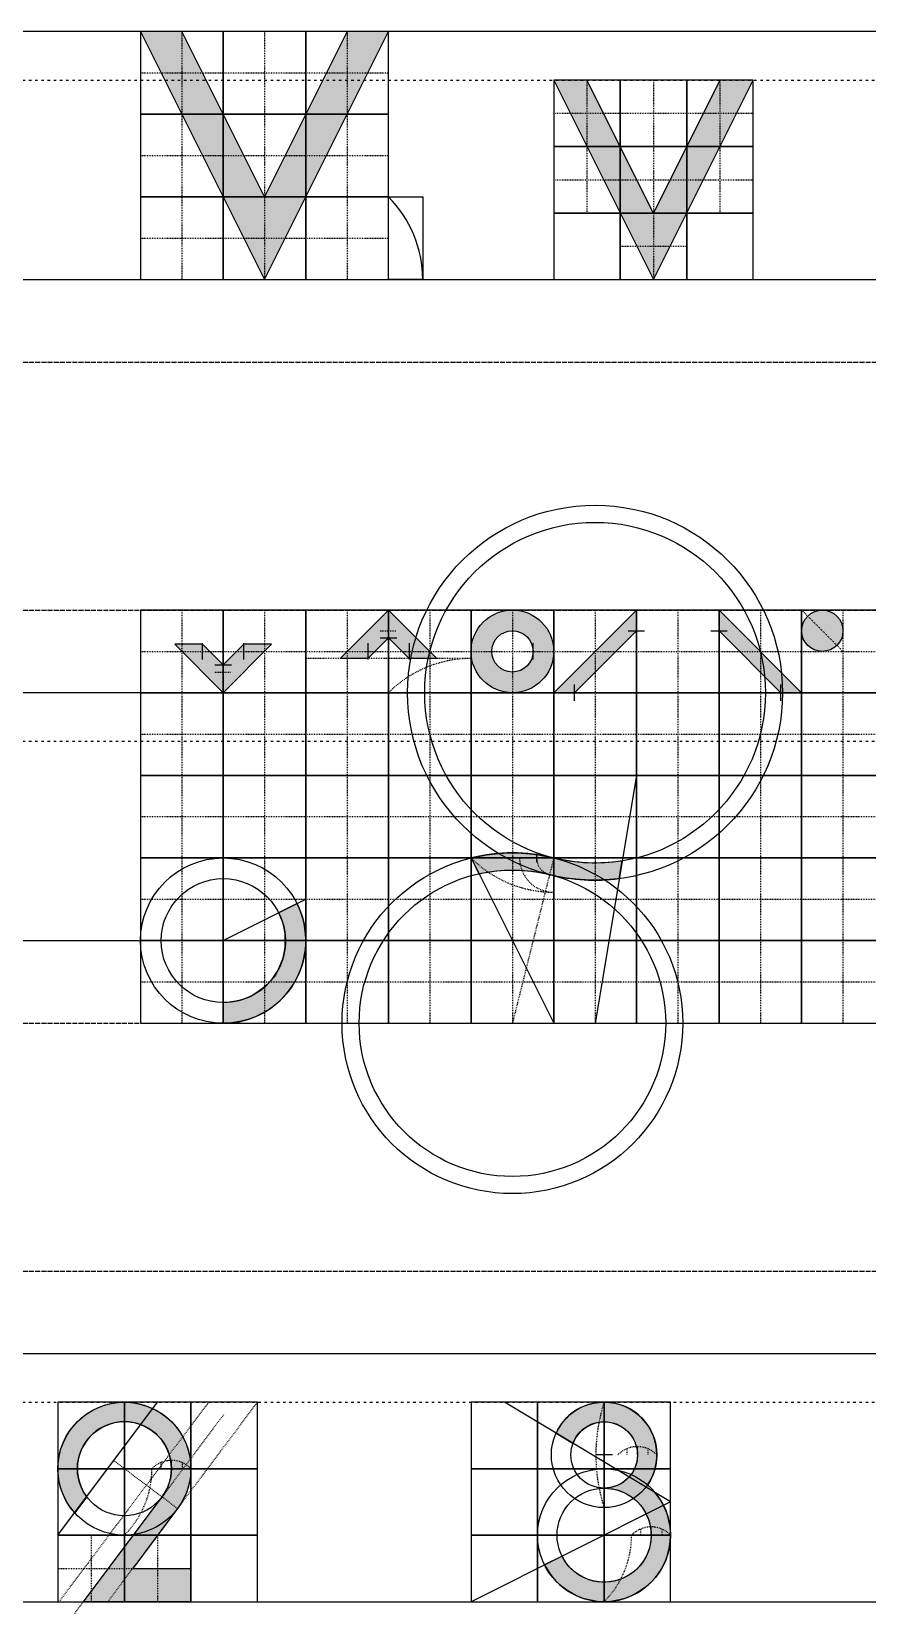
# Model space of a CAD drawing. Header units: millimetres. Extents: x -19 to 3010, y -292 to 470.
# Drawn here: x 1746.8 to 1848, y -81.4 to 110 of the extents above; entities that cross this region are included whole.
import ezdxf

# ---------------------------------------------------------------- set-up
doc = ezdxf.new("R2010")
doc.units = ezdxf.units.MM
doc.linetypes.add('ACAD_ISO02W100', pattern=[15, 12, -3])
doc.linetypes.add('ACAD_ISO03W100', pattern=[30, 12, -18])
for name, color, linetype in [('GUIDES', 252, 'Continuous'), ('guides_minor', 12, 'Continuous'), ('Lettering', 7, 'Continuous'), ('LINES', 252, 'Continuous'), ('Outlines', 5, 'Continuous')]:
    doc.layers.add(name, color=color, linetype=linetype)

msp = doc.modelspace()

# ---------------------------------------------------------------- hatches: boundary and pattern name
at = {"layer": 'Lettering'}
h = msp.add_hatch(color=256, dxfattribs=at)
h.dxf.hatch_style = 1
h.paths.add_polyline_path([(1760, 110), (1775, 80), (1790, 110), (1785, 110), (1775, 90), (1765, 110)])
h = msp.add_hatch(color=256, dxfattribs=at)
h.dxf.hatch_style = 1
h.paths.add_polyline_path([(1814.023689270622, 104.142135623731), (1810, 104.1421356237309), (1822.071067811866, 80), (1834.142135623731, 104.142135623731), (1830.118446353109, 104.1421356237309), (1822.071067811865, 88.04737854124369)])
h = msp.add_hatch(color=256, dxfattribs=at)
h.dxf.hatch_style = 1
h.paths.add_polyline_path([(1784.142135623731, 34.14213562373095), (1790, 40.00000000000001), (1795.857864376269, 34.14213562373095), (1792.5, 34.14213562373095), (1790, 36.64213562373095), (1787.5, 34.14213562373094)])
h = msp.add_hatch(color=256, dxfattribs=at)
h.dxf.hatch_style = 1
edge = h.paths.add_edge_path(flags=16)
edge.add_arc((1805, 35), 2.5, 0, 360)
edge = h.paths.add_edge_path()
edge.add_arc((1805, 35.00000000000001), 5, 0, 360)
h = msp.add_hatch(color=256, dxfattribs=at)
h.dxf.hatch_style = 1
h.paths.add_polyline_path([(1820, 40), (1810, 30), (1812.5, 30), (1820, 37.5)])
h = msp.add_hatch(color=256, dxfattribs=at)
h.dxf.hatch_style = 1
h.paths.add_polyline_path([(1830, 40), (1830, 37.5), (1837.5, 30), (1840, 30)])
h = msp.add_hatch(color=256, dxfattribs=at)
h.dxf.hatch_style = 1
edge = h.paths.add_edge_path()
edge.add_arc((1857.5, 37.49999999999994), 2.500000000000227, 0, 360)
edge = h.paths.add_edge_path()
edge.add_arc((1842.5, 37.49999999999994), 2.500000000000227, 0, 360)
h = msp.add_hatch(color=256, dxfattribs=at)
h.dxf.hatch_style = 1
h.paths.add_polyline_path([(1764.142135623731, 35.85786437626906), (1770, 30), (1775.857864376269, 35.85786437626906), (1772.5, 35.85786437626906), (1770, 33.35786437626906), (1767.5, 35.85786437626906)])
h = msp.add_hatch(color=256, dxfattribs=at)
h.dxf.hatch_style = 1
edge = h.paths.add_edge_path()
edge.add_arc((1815, 30.0000000000003), 20.61552812808861, 255.96375653207372, 279.1389823702933, ccw=False)
edge.add_arc((1805, -9.999999999999986), 20.6155281280883, 75.96375653207352, 104.0362434679265)
edge.add_line((1800, 10.00000000000001), (1800.954773204698, 8.090453590605016))
edge.add_arc((1805.017369166376, -9.858908426900218), 18.40337693966261, 75.90968058296949, 102.75324911759901, ccw=False)
edge.add_arc((1815, 30.00000000000013), 22.68659593995375, 255.9637565320732, 277.3873125526698)
edge.add_line((1817.916951759824, 7.50171055894295), (1818.274360993512, 9.646165961073443))
h = msp.add_hatch(color=256, dxfattribs=at)
h.dxf.hatch_style = 1
edge = h.paths.add_edge_path()
edge.add_line((1778.944271909999, 4.472135954999585), (1776.708203932499, 3.354101966249688))
edge.add_arc((1770.083453945562, -0.05157737485272662), 7.448890129665958, -90.64192904131, 27.2069802183878, ccw=False)
edge.add_line((1770, -7.5), (1770, -10))
edge.add_arc((1770, -4.614086890342151e-13), 9.999999999999538, 269.9999999999973, 386.5650511770817)
h = msp.add_hatch(color=256, dxfattribs=at)
h.dxf.hatch_style = 1
edge = h.paths.add_edge_path()
edge.add_line((1753.08925491666, -79.99999999999982), (1762.599662821104, -67.31945612740819))
edge.add_arc((1758.047378541244, -63.90524291751288), 5.690355349825393, 323.130102354155, 576.7001604204356)
edge.add_line((1753.484999736178, -67.30595514385239), (1752.028924888308, -69.24738827434561))
edge.add_arc((1758.047378541244, -63.90524291751251), 8.047378541243807, -36.869897645844276, 221.5931433213396, ccw=False)
edge.add_line((1764.485281374239, -68.73367004225877), (1759.053300858898, -75.97631072937946))
edge.add_line((1759.053300858898, -75.97631072937946), (1766.094757082486, -75.97631072937946))
edge.add_line((1766.094757082486, -75.97631072937946), (1766.094757082487, -79.9999999999998))
edge.add_line((1766.094757082487, -79.9999999999998), (1753.08925491666, -79.99999999999982))
h = msp.add_hatch(color=256, dxfattribs=at)
h.dxf.hatch_style = 1
edge = h.paths.add_edge_path()
edge.add_line((1810.279908885711, -59.61159614532232), (1812.356729586785, -60.85768856596681))
edge.add_arc((1816.118247425902, -62.25104345148078), 4.011290850958432, -90.33552920485812, 159.6741825346618, ccw=False)
edge.add_arc((1816.094756754344, -71.95262125595215), 5.69035573448455, -153.4349455188659, 89.99999669594308, ccw=False)
edge.add_line((1811.005148005709, -74.4974259971455), (1808.89696289893, -75.55151855053494))
edge.add_arc((1816.094757082487, -71.95262145875606), 8.047378541243699, 206.5650511770786, 409.2319505484108)
edge.add_arc((1816.094757082487, -62.23857625084576), 6.380711874577015, 325.4431793878277, 515.6879247821978)
edge = h.paths.add_edge_path(flags=17)
edge.add_arc((1835.951499095671, -62.2385762508458), 20.85674201318369, 184.5834047137705, 184.7316695101387)

# ---------------------------------------------------------------- linework, layer by layer
at = {"layer": 'GUIDES', "linetype": 'ACAD_ISO02W100', "ltscale": 0.005}
for p, q in [((1765, 110), (1765, 100)), ((1775, 110), (1775, 100)), ((1785, 110), (1785, 100)), ((1760, 105), (1770, 105)), ((1770, 105), (1780, 105)), ((1780, 105), (1790, 105)), ((1814.023689270622, 104.1421356237309), (1814.023689270622, 96.0947570824872)), ((1822.071067811865, 104.1421356237309), (1822.071067811865, 96.0947570824872)), ((1830.118446353109, 104.1421356237309), (1830.118446353109, 96.0947570824872)), ((1765, 100), (1765, 90)), ((1775, 100), (1775, 90)), ((1785, 100), (1785, 90)), ((1810, 100.1184463531091), (1818.047378541243, 100.1184463531091)), ((1818.047378541243, 100.1184463531091), (1826.094757082487, 100.1184463531091)), ((1826.094757082487, 100.1184463531091), (1834.142135623731, 100.1184463531091)), ((1814.023689270622, 96.0947570824872), (1814.023689270622, 88.04737854124352)), ((1822.071067811865, 96.0947570824872), (1822.071067811865, 88.04737854124352)), ((1830.118446353109, 96.0947570824872), (1830.118446353109, 88.04737854124352)), ((1760, 95), (1770, 95)), ((1770, 95), (1780, 95)), ((1780, 95), (1790, 95)), ((1810, 92.07106781186536), (1818.047378541243, 92.07106781186536)), ((1818.047378541243, 92.07106781186536), (1826.094757082487, 92.07106781186536)), ((1826.094757082487, 92.07106781186536), (1834.142135623731, 92.07106781186536)), ((1765, 90), (1765, 80)), ((1775, 90), (1775, 80)), ((1785, 90), (1785, 80)), ((1822.071067811865, 88.04737854124363), (1822.071067811865, 79.99999999999994)), ((1760, 85), (1770, 85)), ((1770, 85), (1780, 85)), ((1780, 85), (1790, 85)), ((1818.047378541243, 84.02368927062179), (1826.094757082487, 84.02368927062179)), ((1765, 40), (1765, -10)), ((1775, 40), (1775, -10)), ((1785, 40.00000000000001), (1785, -9.999999999999993)), ((1795, 40.00000000000001), (1795, -9.999999999999993)), ((1805, 40.00000000000001), (1805, -9.999999999999993)), ((1815, 40), (1815, -10)), ((1825, 40), (1825, -10)), ((1835, 40), (1835, -10)), ((1845, 40), (1845, -10)), ((1760, 35), (1860, 35)), ((1760, 25), (1860, 25)), ((1760, 15), (1860, 15)), ((1760, 5), (1860, 5)), ((1760, -5), (1860, -5)), ((1754.023689270622, -71.95262145875637), (1754.023689270622, -80.00000000000006)), ((1762.071067811864, -71.95262145875762), (1762.071067811864, -80.00000000000131)), ((1750, -75.97631072937821), (1758.047378541243, -75.97631072937821)), ((1758.047378541242, -75.97631072937946), (1766.094757082486, -75.97631072937946))]:
    msp.add_line(p, q, dxfattribs=at)
at = {"layer": 'GUIDES'}
for points in [[(1760, 100), (1770, 100), (1770, 110), (1760, 110)], [(1770, 100), (1780, 100), (1780, 110), (1770, 110)], [(1780, 100), (1790, 100), (1790, 110), (1780, 110)], [(1810, 96.09475708248726), (1818.047378541244, 96.09475708248726), (1818.047378541244, 104.142135623731), (1810, 104.142135623731)], [(1818.047378541244, 96.09475708248726), (1826.094757082487, 96.09475708248726), (1826.094757082487, 104.142135623731), (1818.047378541244, 104.142135623731)], [(1826.094757082487, 96.09475708248726), (1834.142135623731, 96.09475708248726), (1834.142135623731, 104.142135623731), (1826.094757082487, 104.142135623731)], [(1760, 90), (1770, 90), (1770, 100), (1760, 100)], [(1770, 90), (1780, 90), (1780, 100), (1770, 100)], [(1780, 90), (1790, 90), (1790, 100), (1780, 100)], [(1810, 88.04737854124369), (1818.047378541244, 88.04737854124369), (1818.047378541244, 96.09475708248726), (1810, 96.09475708248726)], [(1818.047378541244, 88.04737854124369), (1826.094757082487, 88.04737854124369), (1826.094757082487, 96.09475708248726), (1818.047378541244, 96.09475708248726)], [(1826.094757082487, 88.04737854124369), (1834.142135623731, 88.04737854124369), (1834.142135623731, 96.09475708248726), (1826.094757082487, 96.09475708248726)], [(1760, 80), (1770, 80), (1770, 90), (1760, 90)], [(1770, 80), (1780, 80), (1780, 90), (1770, 90)], [(1780, 80), (1790, 80), (1790, 90), (1780, 90)], [(1794.142135623731, 80), (1790, 80), (1790, 90), (1794.142135623731, 90)], [(1810, 80), (1818.047378541244, 80), (1818.047378541244, 88.04737854124369), (1810, 88.04737854124369)], [(1818.047378541244, 80), (1826.094757082487, 80), (1826.094757082487, 88.04737854124369), (1818.047378541244, 88.04737854124369)], [(1826.094757082487, 80), (1834.142135623731, 80), (1834.142135623731, 88.04737854124369), (1826.094757082487, 88.04737854124369)], [(1760, 30), (1770, 30), (1770, 40), (1760, 40)], [(1770, 30), (1780, 30), (1780, 40), (1770, 40)], [(1780, 30.00000000000001), (1790, 30.00000000000001), (1790, 40.00000000000001), (1780, 40.00000000000001)], [(1790, 30.00000000000001), (1800, 30.00000000000001), (1800, 40.00000000000001), (1790, 40.00000000000001)], [(1800, 30.00000000000001), (1810, 30.00000000000001), (1810, 40.00000000000001), (1800, 40.00000000000001)], [(1810, 30), (1820, 30), (1820, 40), (1810, 40)], [(1820, 30), (1830, 30), (1830, 40), (1820, 40)], [(1830, 30), (1840, 30), (1840, 40), (1830, 40)], [(1840, 30), (1850, 30), (1850, 40), (1840, 40)], [(1760, 20), (1770, 20), (1770, 30), (1760, 30)], [(1770, 20), (1780, 20), (1780, 30), (1770, 30)], [(1780, 20.00000000000001), (1790, 20.00000000000001), (1790, 30.00000000000001), (1780, 30.00000000000001)], [(1790, 20.00000000000001), (1800, 20.00000000000001), (1800, 30.00000000000001), (1790, 30.00000000000001)], [(1800, 20.00000000000001), (1810, 20.00000000000001), (1810, 30.00000000000001), (1800, 30.00000000000001)], [(1810, 20), (1820, 20), (1820, 30), (1810, 30)], [(1820, 20), (1830, 20), (1830, 30), (1820, 30)], [(1830, 20), (1840, 20), (1840, 30), (1830, 30)], [(1840, 20), (1850, 20), (1850, 30), (1840, 30)], [(1760, 10), (1770, 10), (1770, 20), (1760, 20)], [(1770, 10), (1780, 10), (1780, 20), (1770, 20)], [(1780, 10.00000000000001), (1790, 10.00000000000001), (1790, 20.00000000000001), (1780, 20.00000000000001)], [(1790, 10.00000000000001), (1800, 10.00000000000001), (1800, 20.00000000000001), (1790, 20.00000000000001)], [(1800, 10.00000000000001), (1810, 10.00000000000001), (1810, 20.00000000000001), (1800, 20.00000000000001)], [(1810, 10), (1820, 10), (1820, 20), (1810, 20)], [(1820, 10), (1830, 10), (1830, 20), (1820, 20)], [(1830, 10), (1840, 10), (1840, 20), (1830, 20)], [(1840, 10), (1850, 10), (1850, 20), (1840, 20)], [(1760, 0), (1770, 0), (1770, 10), (1760, 10)], [(1770, 0), (1780, 0), (1780, 10), (1770, 10)], [(1780, 7.105427357601002e-15), (1790, 7.105427357601002e-15), (1790, 10.00000000000001), (1780, 10.00000000000001)], [(1790, 7.105427357601002e-15), (1800, 7.105427357601002e-15), (1800, 10.00000000000001), (1790, 10.00000000000001)], [(1800, 7.105427357601002e-15), (1810, 7.105427357601002e-15), (1810, 10.00000000000001), (1800, 10.00000000000001)], [(1810, 0), (1820, 0), (1820, 10), (1810, 10)], [(1820, 0), (1830, 0), (1830, 10), (1820, 10)], [(1830, 0), (1840, 0), (1840, 10), (1830, 10)], [(1840, 0), (1850, 0), (1850, 10), (1840, 10)], [(1760, -10), (1770, -10), (1770, 0), (1760, 0)], [(1770, -10), (1780, -10), (1780, 0), (1770, 0)], [(1780, -9.999999999999993), (1790, -9.999999999999993), (1790, 7.105427357601002e-15), (1780, 7.105427357601002e-15)], [(1790, -9.999999999999993), (1800, -9.999999999999993), (1800, 7.105427357601002e-15), (1790, 7.105427357601002e-15)], [(1800, -9.999999999999993), (1810, -9.999999999999993), (1810, 7.105427357601002e-15), (1800, 7.105427357601002e-15)], [(1810, -10), (1820, -10), (1820, 0), (1810, 0)], [(1820, -10), (1830, -10), (1830, 0), (1820, 0)], [(1830, -10), (1840, -10), (1840, 0), (1830, 0)], [(1840, -10), (1850, -10), (1850, 0), (1840, 0)], [(1750, -63.90524291751274), (1758.047378541244, -63.90524291751274), (1758.047378541244, -55.85786437626905), (1750, -55.85786437626905)], [(1758.047378541244, -63.90524291751274), (1766.094757082487, -63.90524291751274), (1766.094757082487, -55.85786437626905), (1758.047378541244, -55.85786437626905)], [(1766.094757082487, -63.90524291751274), (1774.142135623731, -63.90524291751274), (1774.142135623731, -55.85786437626905), (1766.094757082487, -55.85786437626905)], [(1800, -63.90524291751272), (1808.047378541244, -63.90524291751272), (1808.047378541244, -55.85786437626903), (1800, -55.85786437626903)], [(1808.047378541244, -63.90524291751272), (1816.094757082487, -63.90524291751272), (1816.094757082487, -55.85786437626903), (1808.047378541244, -55.85786437626903)], [(1816.094757082487, -63.90524291751272), (1824.142135623731, -63.90524291751272), (1824.142135623731, -55.85786437626903), (1816.094757082487, -55.85786437626903)], [(1750, -71.95262145875631), (1758.047378541244, -71.95262145875631), (1758.047378541244, -63.90524291751274), (1750, -63.90524291751274)], [(1758.047378541244, -71.95262145875631), (1766.094757082487, -71.95262145875631), (1766.094757082487, -63.90524291751274), (1758.047378541244, -63.90524291751274)], [(1766.094757082487, -71.95262145875631), (1774.142135623731, -71.95262145875631), (1774.142135623731, -63.90524291751274), (1766.094757082487, -63.90524291751274)], [(1800, -71.9526214587563), (1808.047378541244, -71.9526214587563), (1808.047378541244, -63.90524291751272), (1800, -63.90524291751272)], [(1808.047378541244, -71.9526214587563), (1816.094757082487, -71.9526214587563), (1816.094757082487, -63.90524291751272), (1808.047378541244, -63.90524291751272)], [(1816.094757082487, -71.9526214587563), (1824.142135623731, -71.9526214587563), (1824.142135623731, -63.90524291751272), (1816.094757082487, -63.90524291751272)], [(1750, -80), (1758.047378541244, -80), (1758.047378541244, -71.95262145875631), (1750, -71.95262145875631)], [(1758.047378541244, -80), (1766.094757082487, -80), (1766.094757082487, -71.95262145875631), (1758.047378541244, -71.95262145875631)], [(1766.094757082487, -80), (1774.142135623731, -80), (1774.142135623731, -71.95262145875631), (1766.094757082487, -71.95262145875631)], [(1800, -79.99999999999999), (1808.047378541244, -79.99999999999999), (1808.047378541244, -71.9526214587563), (1800, -71.9526214587563)], [(1808.047378541244, -79.99999999999999), (1816.094757082487, -79.99999999999999), (1816.094757082487, -71.9526214587563), (1808.047378541244, -71.9526214587563)], [(1816.094757082487, -79.99999999999999), (1824.142135623731, -79.99999999999999), (1824.142135623731, -71.9526214587563), (1816.094757082487, -71.9526214587563)]]:
    msp.add_lwpolyline(points, close=True, dxfattribs=at)
msp.add_arc((1780, 80), 14.14213562373095, 0, 45.00000000000821, dxfattribs=at)
at = {"layer": 'guides_minor', "linetype": 'ACAD_ISO02W100', "ltscale": 0.005}
for p, q in [((1840, 40), (1845, 34.99999999999989)), ((1789, 37.50000000000001), (1791, 37.50000000000001)), ((1800, 34.14213562373095), (1780, 34.14213562373095)), ((1769, 32.5), (1771, 32.5)), ((1810, 10), (1805, -9.999999999999993)), ((1764.485281374239, -68.73367004225895), (1756.759797974645, -62.93955749256347)), ((1762.457543203493, -63.1655816747016), (1762.457543203493, -63.90524291751295)), ((1765.017924578646, -63.1655816747016), (1765.017924578646, -63.90524291751295)), ((1818.83825507807, -61.49891500803461), (1818.83825507807, -62.23857625084596)), ((1821.398636453223, -61.49891500803461), (1821.398636453223, -62.23857625084596)), ((1820.504921744736, -71.21296021594506), (1820.504921744736, -71.95262145875641)), ((1823.065303119889, -71.21296021594506), (1823.065303119889, -71.95262145875641))]:
    msp.add_line(p, q, dxfattribs=at)
at = {"layer": 'guides_minor'}
for p, q in [((1789, 36.64213562373095), (1791, 36.64213562373095)), ((1767.5, 33.99999999999991), (1767.5, 35.99999999999991)), ((1772.5, 33.99999999999991), (1772.5, 35.99999999999991)), ((1787.5, 36.00000000000009), (1787.5, 34.00000000000009)), ((1792.5, 36.00000000000009), (1792.5, 34.00000000000009)), ((1807.5, 33.99999999999991), (1807.5, 35.99999999999991)), ((1769, 33.35786437626906), (1771, 33.35786437626906)), ((1812.5, 28.99999999999991), (1812.5, 30.99999999999991)), ((1837.5, 28.99999999999991), (1837.5, 30.99999999999991)), ((1820, 20), (1815, -10)), ((1800, 10.00000000000001), (1810, -10)), ((1807.928932188135, 10.49999999999999), (1807.928932188135, 9.499999999999991)), ((1770, 0), (1780, 5.000000000000007)), ((1777.5, -1.000000000000087), (1777.5, 0.999999999999913)), ((1750, -71.95262145875631), (1762.071067811866, -55.85786437626905)), ((1824.142135623731, -67.92893218813451), (1804.023689270622, -55.85786437626903)), ((1820.118445765646, -62.23857625084596), (1820.118445765646, -61.23857625084586)), ((1763.737733891069, -63.90524291751295), (1763.737733891069, -62.90524291751285)), ((1817.094757082487, -62.23857625084599), (1815.094757082487, -62.23857625084599)), ((1824.142135623731, -67.92893218813451), (1800, -80)), ((1821.785112432313, -71.95262145875641), (1821.785112432313, -70.95262145875631))]:
    msp.add_line(p, q, dxfattribs=at)
at = {"layer": 'guides_minor', "ltscale": 0.005}
for p, q in [((1819, 37.5), (1821, 37.5)), ((1829, 37.5), (1831, 37.5))]:
    msp.add_line(p, q, dxfattribs=at)
at = {"layer": 'guides_minor', "linetype": 'ACAD_ISO03W100', "ltscale": 0.005}
for p, q in [((1750.142977396045, -80.00000000000001), (1768.249579113843, -55.85786437626906)), ((1752.028595009238, -81.41421320989507), (1770.135196727037, -57.27207758616412)), ((1756.035533905933, -80), (1774.142135623731, -55.85786437626906))]:
    msp.add_line(p, q, dxfattribs=at)
at = {"layer": 'guides_minor'}
for centre, radius in [((1815, 30), 22.68659593995358), ((1815, 30), 20.6155281280883), ((1770, 0), 10), ((1805, -9.999999999999993), 20.6155281280883), ((1805, -9.999999999999993), 18.544460316223), ((1770, 0), 7.5), ((1758.047378541244, -63.90524291751274), 8.047378541243688), ((1816.094757082487, -62.23857625084599), 6.380711874576932), ((1758.047378541244, -63.90524291751274), 5.690355349825495), ((1816.094757082487, -62.23857625084599), 4.02368868315898), ((1816.094757082487, -71.95262145875628), 8.047378541243688), ((1816.094757082487, -71.95262145875628), 5.690355349825495)]:
    msp.add_circle(centre, radius, dxfattribs=at)
at = {"layer": 'guides_minor', "linetype": 'ACAD_ISO02W100', "ltscale": 0.005}
for centre, radius, start, end in [((1800, 20.00000000000001), 14.14213562373095, 90, 134.9999999999918), ((1810, 20), 14.14213562373094, 225.0000000000082, 270), ((1810, 10), 4.142135623730942, 180, 270), ((1810, 9.999999999999991), 2.071067811865305, 179.9999999999999, 270), ((1835.951499095671, -62.23857625084599), 20.85674201318369, 162.1858509591056, 197.8141490408943), ((1820.118445765646, -64.5163526439604), 3.277776393114799, 90, 135.9795458161096), ((1820.118445765646, -64.51635264396137), 3.277776393115779, 44.02045418389916, 90), ((1763.73773389107, -66.1830193106274), 3.277776393114799, 90, 135.9795458161096), ((1763.73773389107, -66.18301931062837), 3.277776393115779, 44.02045418389916, 90), ((1750, -63.90524291751274), 11.38071187457704, 314.9999999999918, 0), ((1808.047378541244, -71.95262145875628), 11.38071187457704, 314.9999999999918, 0), ((1821.785112432313, -74.23039785187086), 3.277776393114799, 90, 135.9795458161096), ((1821.785112432313, -74.23039785187183), 3.277776393115779, 44.02045418389915, 90)]:
    msp.add_arc(centre, radius, start, end, dxfattribs=at)
at = {"layer": 'LINES'}
for p, q in [((2185, 110), (1635, 110)), ((1635, 80), (2185, 80)), ((2185, 30), (1635, 30)), ((1635, 0), (2185, 0)), ((2185, -50), (1635, -50)), ((1635, -80), (2185, -80))]:
    msp.add_line(p, q, dxfattribs=at)
at = {"layer": 'LINES', "linetype": 'ACAD_ISO03W100', "ltscale": 0.025}
for p, q in [((1640, 104.1421356237309), (2180, 104.1421356237309)), ((1640, 24.14213562373094), (2180, 24.14213562373094)), ((1640, -55.85786437626906), (2180, -55.85786437626906))]:
    msp.add_line(p, q, dxfattribs=at)
at = {"layer": 'LINES', "linetype": 'ACAD_ISO02W100', "ltscale": 0.05}
for p, q in [((1640, 70), (2180, 70)), ((1640, 40), (2180, 40)), ((1640, -10), (2180, -10)), ((1640, -40), (2180, -40))]:
    msp.add_line(p, q, dxfattribs=at)
at = {"layer": 'Outlines'}
for points in [[(1760, 110), (1775, 80), (1790, 110), (1785, 110), (1775, 90), (1765, 110), (1760, 110)], [(1814.023689270622, 104.142135623731), (1810, 104.1421356237309), (1822.071067811866, 80), (1834.142135623731, 104.142135623731), (1830.118446353109, 104.1421356237309), (1822.071067811865, 88.04737854124369), (1814.023689270622, 104.1421356237309)]]:
    msp.add_lwpolyline(points, dxfattribs=at)
for points in [[(1784.142135623731, 34.14213562373095), (1790, 40.00000000000001), (1795.857864376269, 34.14213562373095), (1792.5, 34.14213562373095), (1790, 36.64213562373095), (1787.5, 34.14213562373094), (1784.142135623731, 34.14213562373094)], [(1820, 40), (1810, 30), (1812.5, 30), (1820, 37.5), (1820, 40)], [(1830, 40), (1830, 37.5), (1837.5, 30), (1840, 30), (1830, 40)], [(1764.142135623731, 35.85786437626906), (1770, 30), (1775.857864376269, 35.85786437626906), (1772.5, 35.85786437626906), (1770, 33.35786437626906), (1767.5, 35.85786437626906), (1764.142135623731, 35.85786437626906)]]:
    msp.add_lwpolyline(points, close=True, dxfattribs=at)
for points in [[(1818.274360993512, 9.646165961073443, -0.1014670840188392), (1810, 10.00000000000001, 0.1231056256176606), (1800, 10.00000000000001), (1800.954773204698, 8.090453590605016, -0.1176657327086741), (1809.497692273757, 7.990769095026494, 0.09375112616443736), (1817.916951759824, 7.50171055894295)], [(1778.944271909999, 4.472135954999585), (1776.708203932499, 3.354101966249688, -0.5649028171969032), (1770, -7.5), (1770, -10, 0.5575365158350982), (1778.944271909999, 4.472135954999583)], [(1753.08925491666, -79.99999999999982), (1762.599662821104, -67.31945612740819, 1.996302384559515), (1753.484999736178, -67.30595514385239), (1752.028924888308, -69.24738827434561, -2.107491029663519), (1764.485281374239, -68.73367004225877), (1759.053300858898, -75.97631072937946), (1766.094757082486, -75.97631072937946), (1766.094757082487, -79.9999999999998)], [(1810.279908885711, -59.61159614532232), (1812.356729586785, -60.85768856596681, -1.921180891350389), (1816.094757082487, -66.26226552146761), (1816.094757082487, -66.26226552146761, -1.793604371744207), (1811.005148005709, -74.4974259971455), (1808.89696289893, -75.55151855053494, 1.220314617729304), (1821.349682152509, -65.85786437626872, 1.093650959024939)]]:
    msp.add_lwpolyline(points, format="xyb", close=True, dxfattribs=at)
for centre, radius in [((1805, 35.00000000000001), 5), ((1842.5, 37.49999999999994), 2.500000000000227), ((1805, 35), 2.5)]:
    msp.add_circle(centre, radius, dxfattribs=at)
at = {"layer": 'Outlines', "ltscale": 0.005}
msp.add_arc((1835.951499095671, -62.2385762508458), 20.85674201318369, 184.5834047137705, 184.7316695101387, dxfattribs=at)

doc.saveas('drawing.dxf')
